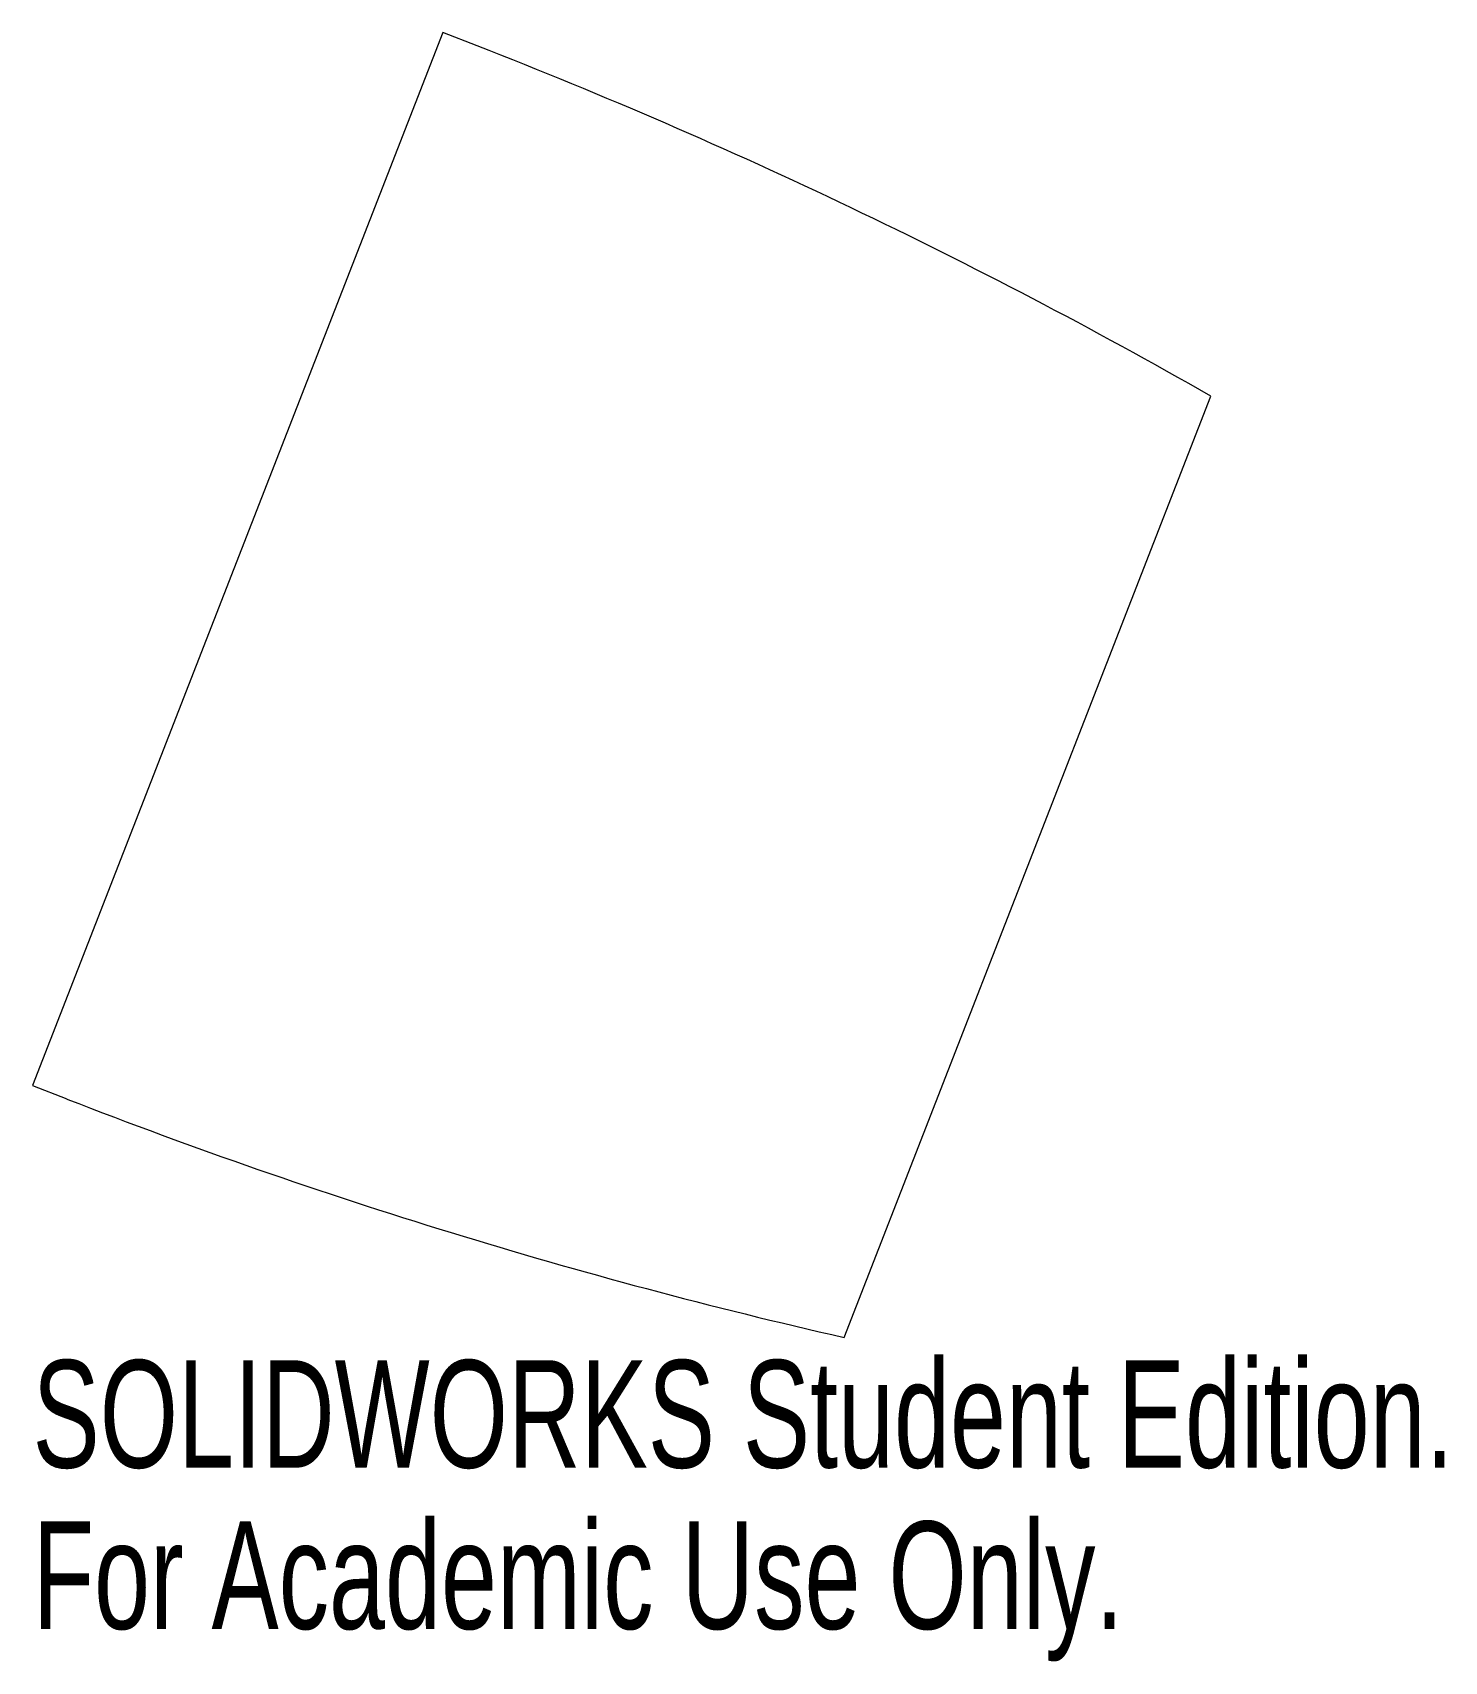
# Model space of a CAD drawing. Header units: inches. Extents: x -5.06 to -2.56, y -1.47 to 1.41.
import ezdxf

# ---------------------------------------------------------------- set-up
doc = ezdxf.new("R2010")
doc.units = ezdxf.units.IN
doc.header["$MEASUREMENT"] = 0
doc.styles.add('SLDTEXTSTYLE0', font='TXT', dxfattribs={"width": 0.7})

msp = doc.modelspace()

# ---------------------------------------------------------------- linework, layer by layer
at = {"color": 7, "linetype": 'Continuous', "lineweight": 15}
for p, q in [((-4.336, 1.408), (-5.0621, -0.4555)), ((-4.2753, 1.3843), (-4.336, 1.408)), ((-3.6259, -0.9012), (-2.9769, 0.7645)), ((-5.0621, -0.4555), (-5.0014, -0.4792))]:
    msp.add_line(p, q, dxfattribs=at)
for centre, start, end in [((-7.8151, -7.7004), 60.24951, 68.71182), ((-1.4616, 8.6055), 248.71182, 257.17412)]:
    msp.add_arc(centre, 9.75, start, end, dxfattribs=at)

# ---------------------------------------------------------------- texts
at = {"color": 7, "linetype": 'Continuous', "char_height": 0.1903, "attachment_point": 1, "style": 'SLDTEXTSTYLE0'}
for s, insert in [('SOLIDWORKS Student Edition.', (-5.0621, -0.9414)), ('For Academic Use Only.', (-5.0621, -1.2268))]:
    msp.add_mtext(s, dxfattribs=dict(at, insert=insert))

doc.saveas('drawing.dxf')
